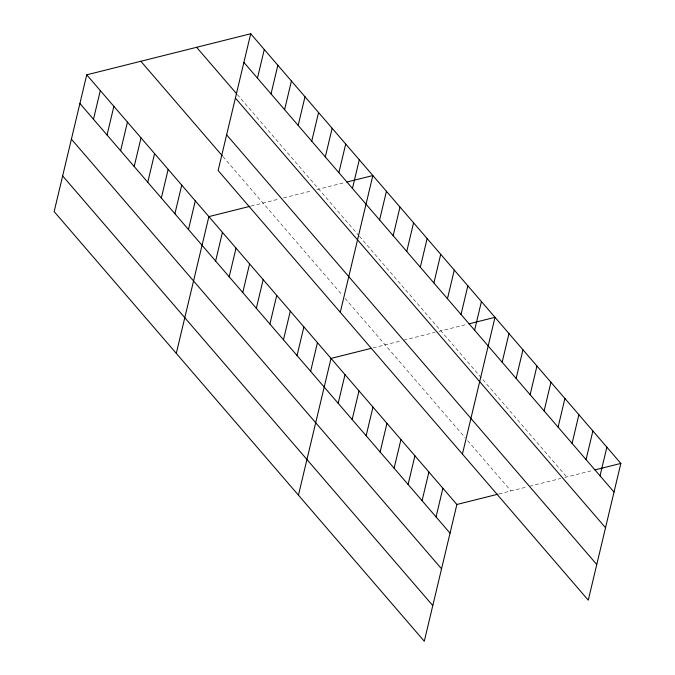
<?xml version="1.0" encoding="UTF-8"?>
<svg xmlns="http://www.w3.org/2000/svg" width="675" height="675" viewBox="0 0 675 675"><rect width="100%" height="100%" fill="white"/><g stroke="black" fill="none" stroke-linecap="round" stroke-linejoin="round"><path stroke-width="0.51" stroke-dasharray="3.38 2.53" d="M250.965 206.078L279.619 198.897M283.534 197.918L311.901 190.806M316.786 189.582L344.798 182.571M373.115 347.861L401.76 340.681M403.718 340.192L435.021 332.353M438.936 331.374L466.94 324.354M498.96 493.948L527.614 486.768M529.563 486.278L560.866 478.44M564.781 477.453L592.793 470.441M237.313 94.567L358.779 235.567M359.454 236.36L566.738 476.963M222.953 156.583L342.385 295.228M345.102 298.375L465.041 437.602M467.699 440.691L510.983 490.936"/><path stroke-width="1.01" d="M86.729 74.832L54.152 211.587L424.288 641.25L456.874 504.487L86.729 74.832L250.712 33.75L620.848 463.413L588.271 600.168L218.126 170.513L250.712 33.75M93.479 119.239L100.305 90.585M107.047 134.992L113.873 106.338M120.623 150.744L127.448 122.091M134.19 166.506L141.016 137.852M147.766 182.258L154.592 153.605M161.333 198.011L168.159 169.357M174.909 213.764L181.735 185.11M188.477 229.517L195.303 200.863M176.293 353.379L208.879 216.616L249.961 206.322M257.453 78.157L264.279 49.503M215.62 261.031L222.446 232.369M271.029 93.909L277.855 65.256M229.196 276.784L236.022 248.13M284.597 109.671L291.423 81.008M242.764 292.537L249.59 263.883M298.173 125.423L304.999 96.77M256.34 308.289L263.166 279.636M311.74 141.176L318.566 112.523M269.907 324.042L276.733 295.388M325.316 156.929L332.142 128.275M283.483 339.795L290.309 311.141M338.884 172.682L345.71 144.028M297.051 355.556L303.877 326.894M352.46 188.435L359.286 159.781M310.627 371.309L317.452 342.655M340.276 312.297L372.853 175.534L346.798 182.064M298.443 495.163L331.02 358.408L371.107 348.368M379.603 219.949L386.429 191.295M338.183 403.296L345.009 374.642M393.171 235.702L399.997 207.048M352.164 419.521L358.99 390.867M406.747 251.454L413.573 222.801M366.145 435.755L372.971 407.101M420.314 267.207L427.14 238.553M380.126 451.988L386.952 423.335M433.89 282.96L440.716 254.306M394.107 468.222L400.942 439.568M447.458 298.721L454.283 270.059M408.097 484.447L414.923 455.794M461.033 314.474L467.859 285.82M422.077 500.681L428.903 472.028M474.601 330.227L481.427 301.573M436.058 516.915L442.884 488.261M462.417 454.081L495.003 317.326L468.948 323.857M502.158 362.213L508.984 333.56M516.139 378.447L522.965 349.785M530.128 394.673L536.954 366.019M544.109 410.906L550.935 382.252M558.09 427.14L564.916 398.486M572.071 443.365L578.897 414.712M586.052 459.599L592.886 430.945M600.041 475.833L606.867 447.179M456.874 504.487L497.956 494.201M594.793 469.935L620.848 463.413M243.886 62.404L614.022 492.067M196.602 47.309L236.638 93.783M235.389 98.078L605.526 527.74M226.631 134.831L596.767 564.494M140.847 61.273L222.278 155.798M79.903 103.486L450.039 533.149M71.407 139.16L441.543 568.822M62.648 175.913L432.785 605.576"/></g></svg>
